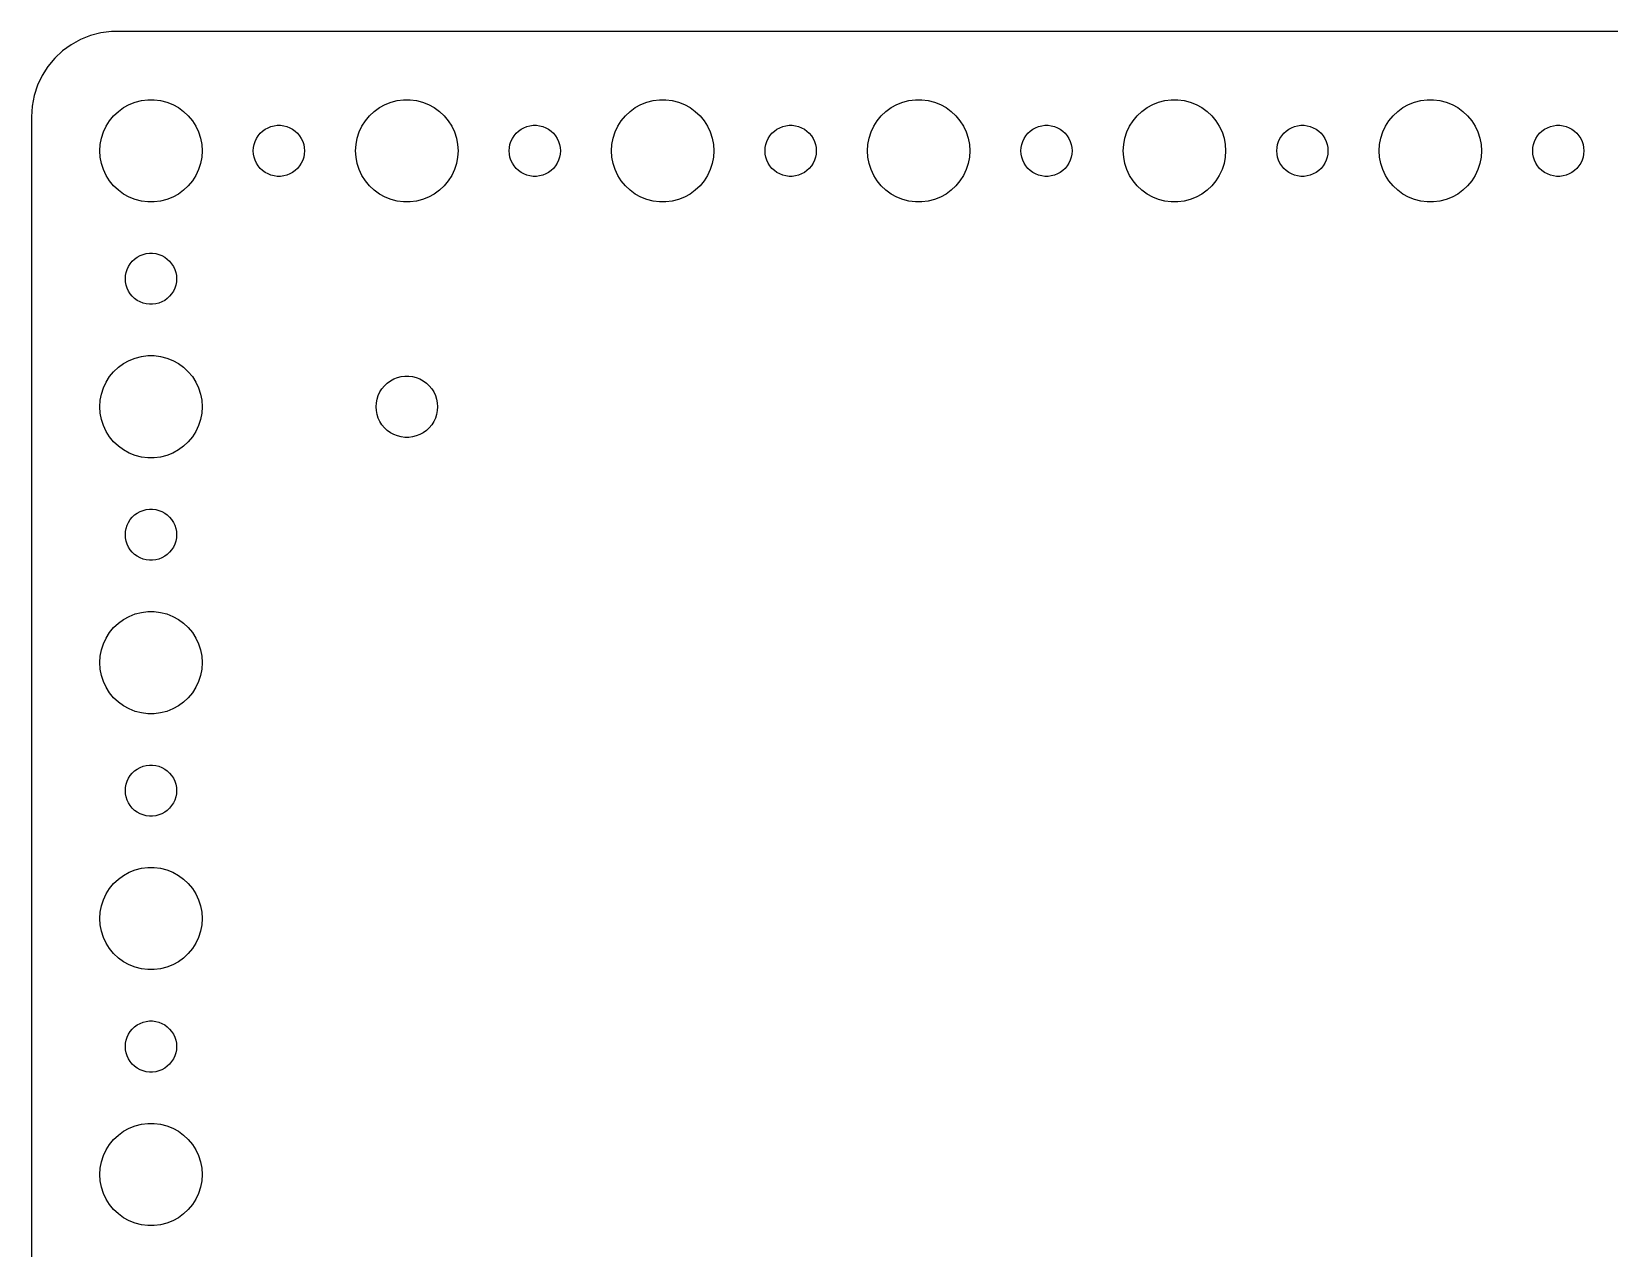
# Model space of a CAD drawing. Header units: metres. Extents: x -97 to 97, y -67 to 67.
# Drawn here: x -97 to -4.5, y -4.3 to 67 of the extents above; entities that cross this region are included whole.
import ezdxf

# ---------------------------------------------------------------- set-up
doc = ezdxf.new("R2010")
doc.units = ezdxf.units.M

msp = doc.modelspace()

# ---------------------------------------------------------------- linework, layer by layer
for p, q in [((-93.5451, 66.7553), (-94.1289, 66.5241)), ((-92.9369, 66.9114), (-93.5451, 66.7553)), ((-92.3139, 66.9901), (-92.9369, 66.9114)), ((92.3139, 66.9901), (-92.3139, 66.9901)), ((-95.1871, 65.8526), (-95.6448, 65.4227)), ((-94.6791, 66.2216), (-95.1871, 65.8526)), ((-94.1289, 66.5241), (-94.6791, 66.2216)), ((-96.0451, 64.9389), (-96.3815, 64.4088)), ((-95.6448, 65.4227), (-96.0451, 64.9389)), ((-96.6489, 63.8406), (-96.8429, 63.2434)), ((-96.3815, 64.4088), (-96.6489, 63.8406)), ((-96.8429, 63.2434), (-96.9606, 62.6267)), ((-90.927, 62.8532), (-90.5621, 62.9469)), ((-90.5621, 62.9469), (-90.1884, 62.9941)), ((-90.1884, 62.9941), (-89.8116, 62.9941)), ((-89.8116, 62.9941), (-89.4379, 62.9469)), ((-89.4379, 62.9469), (-89.073, 62.8532)), ((-75.927, 62.8532), (-75.5621, 62.9469)), ((-75.5621, 62.9469), (-75.1884, 62.9941)), ((-75.1884, 62.9941), (-74.8116, 62.9941)), ((-74.8116, 62.9941), (-74.4379, 62.9469)), ((-74.4379, 62.9469), (-74.073, 62.8532)), ((-60.927, 62.8532), (-60.5621, 62.9469)), ((-60.5621, 62.9469), (-60.1884, 62.9941)), ((-60.1884, 62.9941), (-59.8116, 62.9941)), ((-59.8116, 62.9941), (-59.4379, 62.9469)), ((-59.4379, 62.9469), (-59.0729, 62.8532)), ((-45.927, 62.8532), (-45.5621, 62.9469)), ((-45.5621, 62.9469), (-45.1884, 62.9941)), ((-45.1884, 62.9941), (-44.8116, 62.9941)), ((-44.8116, 62.9941), (-44.4379, 62.9469)), ((-44.4379, 62.9469), (-44.0729, 62.8532)), ((-30.927, 62.8532), (-30.5621, 62.9469)), ((-30.5621, 62.9469), (-30.1884, 62.9941)), ((-30.1884, 62.9941), (-29.8116, 62.9941)), ((-29.8116, 62.9941), (-29.4379, 62.9469)), ((-29.4379, 62.9469), (-29.0729, 62.8532)), ((-15.927, 62.8532), (-15.5621, 62.9469)), ((-15.5621, 62.9469), (-15.1884, 62.9941)), ((-15.1884, 62.9941), (-14.8116, 62.9941)), ((-14.8116, 62.9941), (-14.4379, 62.9469)), ((-14.4379, 62.9469), (-14.0729, 62.8532)), ((-96.9606, 62.6267), (-97, 62)), ((-97, 62), (-97, -62)), ((-92.427, 61.7634), (-92.1869, 62.0536)), ((-92.1869, 62.0536), (-91.9123, 62.3115)), ((-91.9123, 62.3115), (-91.6075, 62.533)), ((-91.6075, 62.533), (-91.2773, 62.7145)), ((-91.2773, 62.7145), (-90.927, 62.8532)), ((-89.073, 62.8532), (-88.7227, 62.7145)), ((-88.7227, 62.7145), (-88.3925, 62.533)), ((-88.3925, 62.533), (-88.0877, 62.3115)), ((-88.0877, 62.3115), (-87.8131, 62.0536)), ((-87.8131, 62.0536), (-87.573, 61.7634)), ((-77.427, 61.7634), (-77.1869, 62.0536)), ((-77.1869, 62.0536), (-76.9123, 62.3115)), ((-76.9123, 62.3115), (-76.6075, 62.533)), ((-76.6075, 62.533), (-76.2773, 62.7145)), ((-76.2773, 62.7145), (-75.927, 62.8532)), ((-74.073, 62.8532), (-73.7227, 62.7145)), ((-73.7227, 62.7145), (-73.3925, 62.533)), ((-73.3925, 62.533), (-73.0877, 62.3115)), ((-73.0877, 62.3115), (-72.8131, 62.0536)), ((-72.8131, 62.0536), (-72.573, 61.7634)), ((-62.427, 61.7634), (-62.1869, 62.0536)), ((-62.1869, 62.0536), (-61.9123, 62.3115)), ((-61.9123, 62.3115), (-61.6075, 62.533)), ((-61.6075, 62.533), (-61.2773, 62.7145)), ((-61.2773, 62.7145), (-60.927, 62.8532)), ((-59.0729, 62.8532), (-58.7227, 62.7145)), ((-58.7227, 62.7145), (-58.3925, 62.533)), ((-58.3925, 62.533), (-58.0877, 62.3115)), ((-58.0877, 62.3115), (-57.8131, 62.0536)), ((-57.8131, 62.0536), (-57.5729, 61.7634)), ((-47.427, 61.7634), (-47.1869, 62.0536)), ((-47.1869, 62.0536), (-46.9123, 62.3115)), ((-46.9123, 62.3115), (-46.6075, 62.533)), ((-46.6075, 62.533), (-46.2773, 62.7145)), ((-46.2773, 62.7145), (-45.927, 62.8532)), ((-44.0729, 62.8532), (-43.7227, 62.7145)), ((-43.7227, 62.7145), (-43.3925, 62.533)), ((-43.3925, 62.533), (-43.0877, 62.3115)), ((-43.0877, 62.3115), (-42.8131, 62.0536)), ((-42.8131, 62.0536), (-42.5729, 61.7634)), ((-32.427, 61.7634), (-32.1869, 62.0536)), ((-32.1869, 62.0536), (-31.9123, 62.3115)), ((-31.9123, 62.3115), (-31.6075, 62.533)), ((-31.6075, 62.533), (-31.2773, 62.7145)), ((-31.2773, 62.7145), (-30.927, 62.8532)), ((-29.0729, 62.8532), (-28.7227, 62.7145)), ((-28.7227, 62.7145), (-28.3925, 62.533)), ((-28.3925, 62.533), (-28.0877, 62.3115)), ((-28.0877, 62.3115), (-27.8131, 62.0536)), ((-27.8131, 62.0536), (-27.5729, 61.7634)), ((-17.427, 61.7634), (-17.1869, 62.0536)), ((-17.1869, 62.0536), (-16.9123, 62.3115)), ((-16.9123, 62.3115), (-16.6075, 62.533)), ((-16.6075, 62.533), (-16.2773, 62.7145)), ((-16.2773, 62.7145), (-15.927, 62.8532)), ((-14.0729, 62.8532), (-13.7227, 62.7145)), ((-13.7227, 62.7145), (-13.3925, 62.533)), ((-13.3925, 62.533), (-13.0877, 62.3115)), ((-13.0877, 62.3115), (-12.8131, 62.0536)), ((-12.8131, 62.0536), (-12.5729, 61.7634)), ((-92.9057, 60.7461), (-92.7893, 61.1044)), ((-92.7893, 61.1044), (-92.6289, 61.4453)), ((-92.6289, 61.4453), (-92.427, 61.7634)), ((-87.573, 61.7634), (-87.3711, 61.4453)), ((-87.3711, 61.4453), (-87.2107, 61.1044)), ((-87.2107, 61.1044), (-87.0943, 60.7461)), ((-83.5934, 61.0268), (-83.4561, 61.1558)), ((-83.4561, 61.1558), (-83.3037, 61.2665)), ((-83.3037, 61.2665), (-83.1387, 61.3572)), ((-83.1387, 61.3572), (-82.9635, 61.4266)), ((-82.9635, 61.4266), (-82.7811, 61.4734)), ((-82.7811, 61.4734), (-82.5942, 61.497)), ((-82.5942, 61.497), (-82.4058, 61.497)), ((-82.4058, 61.497), (-82.2189, 61.4734)), ((-82.2189, 61.4734), (-82.0365, 61.4266)), ((-82.0365, 61.4266), (-81.8613, 61.3572)), ((-81.8613, 61.3572), (-81.6963, 61.2665)), ((-81.6963, 61.2665), (-81.5439, 61.1558)), ((-81.5439, 61.1558), (-81.4065, 61.0268)), ((-77.9057, 60.7461), (-77.7893, 61.1044)), ((-77.7893, 61.1044), (-77.6289, 61.4453)), ((-77.6289, 61.4453), (-77.427, 61.7634)), ((-72.573, 61.7634), (-72.3711, 61.4453)), ((-72.3711, 61.4453), (-72.2107, 61.1044)), ((-72.2107, 61.1044), (-72.0943, 60.7461)), ((-68.5934, 61.0268), (-68.4561, 61.1558)), ((-68.4561, 61.1558), (-68.3037, 61.2665)), ((-68.3037, 61.2665), (-68.1387, 61.3572)), ((-68.1387, 61.3572), (-67.9635, 61.4266)), ((-67.9635, 61.4266), (-67.7811, 61.4734)), ((-67.7811, 61.4734), (-67.5942, 61.497)), ((-67.5942, 61.497), (-67.4058, 61.497)), ((-67.4058, 61.497), (-67.2189, 61.4734)), ((-67.2189, 61.4734), (-67.0365, 61.4266)), ((-67.0365, 61.4266), (-66.8613, 61.3572)), ((-66.8613, 61.3572), (-66.6963, 61.2665)), ((-66.6963, 61.2665), (-66.5439, 61.1558)), ((-66.5439, 61.1558), (-66.4065, 61.0268)), ((-62.9057, 60.7461), (-62.7893, 61.1044)), ((-62.7893, 61.1044), (-62.6289, 61.4453)), ((-62.6289, 61.4453), (-62.427, 61.7634)), ((-57.5729, 61.7634), (-57.3711, 61.4453)), ((-57.3711, 61.4453), (-57.2107, 61.1044)), ((-57.2107, 61.1044), (-57.0942, 60.7461)), ((-53.5934, 61.0268), (-53.4561, 61.1558)), ((-53.4561, 61.1558), (-53.3037, 61.2665)), ((-53.3037, 61.2665), (-53.1387, 61.3572)), ((-53.1387, 61.3572), (-52.9635, 61.4266)), ((-52.9635, 61.4266), (-52.7811, 61.4734)), ((-52.7811, 61.4734), (-52.5942, 61.497)), ((-52.5942, 61.497), (-52.4058, 61.497)), ((-52.4058, 61.497), (-52.2189, 61.4734)), ((-52.2189, 61.4734), (-52.0365, 61.4266)), ((-52.0365, 61.4266), (-51.8613, 61.3572)), ((-51.8613, 61.3572), (-51.6963, 61.2665)), ((-51.6963, 61.2665), (-51.5439, 61.1558)), ((-51.5439, 61.1558), (-51.4065, 61.0268)), ((-47.9057, 60.7461), (-47.7893, 61.1044)), ((-47.7893, 61.1044), (-47.6289, 61.4453)), ((-47.6289, 61.4453), (-47.427, 61.7634)), ((-42.5729, 61.7634), (-42.3711, 61.4453)), ((-42.3711, 61.4453), (-42.2107, 61.1044)), ((-42.2107, 61.1044), (-42.0942, 60.7461)), ((-38.5934, 61.0268), (-38.4561, 61.1558)), ((-38.4561, 61.1558), (-38.3037, 61.2665)), ((-38.3037, 61.2665), (-38.1387, 61.3572)), ((-38.1387, 61.3572), (-37.9635, 61.4266)), ((-37.9635, 61.4266), (-37.7811, 61.4734)), ((-37.7811, 61.4734), (-37.5942, 61.497)), ((-37.5942, 61.497), (-37.4058, 61.497)), ((-37.4058, 61.497), (-37.2189, 61.4734)), ((-37.2189, 61.4734), (-37.0365, 61.4266)), ((-37.0365, 61.4266), (-36.8613, 61.3572)), ((-36.8613, 61.3572), (-36.6963, 61.2665)), ((-36.6963, 61.2665), (-36.5439, 61.1558)), ((-36.5439, 61.1558), (-36.4065, 61.0268)), ((-32.9057, 60.7461), (-32.7893, 61.1044)), ((-32.7893, 61.1044), (-32.6289, 61.4453)), ((-32.6289, 61.4453), (-32.427, 61.7634)), ((-27.5729, 61.7634), (-27.3711, 61.4453)), ((-27.3711, 61.4453), (-27.2107, 61.1044)), ((-27.2107, 61.1044), (-27.0942, 60.7461)), ((-23.5934, 61.0268), (-23.4561, 61.1558)), ((-23.4561, 61.1558), (-23.3037, 61.2665)), ((-23.3037, 61.2665), (-23.1387, 61.3572)), ((-23.1387, 61.3572), (-22.9635, 61.4266)), ((-22.9635, 61.4266), (-22.7811, 61.4734)), ((-22.7811, 61.4734), (-22.5942, 61.497)), ((-22.5942, 61.497), (-22.4058, 61.497)), ((-22.4058, 61.497), (-22.2189, 61.4734)), ((-22.2189, 61.4734), (-22.0365, 61.4266)), ((-22.0365, 61.4266), (-21.8613, 61.3572)), ((-21.8613, 61.3572), (-21.6963, 61.2665)), ((-21.6963, 61.2665), (-21.5439, 61.1558)), ((-21.5439, 61.1558), (-21.4065, 61.0268)), ((-17.9057, 60.7461), (-17.7893, 61.1044)), ((-17.7893, 61.1044), (-17.6289, 61.4453)), ((-17.6289, 61.4453), (-17.427, 61.7634)), ((-12.5729, 61.7634), (-12.3711, 61.4453)), ((-12.3711, 61.4453), (-12.2107, 61.1044)), ((-12.2107, 61.1044), (-12.0942, 60.7461)), ((-8.59344, 61.0268), (-8.45613, 61.1558)), ((-8.45613, 61.1558), (-8.30373, 61.2665)), ((-8.30373, 61.2665), (-8.13866, 61.3572)), ((-8.13866, 61.3572), (-7.96352, 61.4266)), ((-7.96352, 61.4266), (-7.78107, 61.4734)), ((-7.78107, 61.4734), (-7.59418, 61.497)), ((-7.59418, 61.497), (-7.40581, 61.497)), ((-7.40581, 61.497), (-7.21892, 61.4734)), ((-7.21892, 61.4734), (-7.03647, 61.4266)), ((-7.03647, 61.4266), (-6.86133, 61.3572)), ((-6.86133, 61.3572), (-6.69626, 61.2665)), ((-6.69626, 61.2665), (-6.54385, 61.1558)), ((-6.54385, 61.1558), (-6.40654, 61.0268)), ((-93, 60), (-92.9763, 60.376)), ((-92.9763, 60.376), (-92.9057, 60.7461)), ((-87.0943, 60.7461), (-87.0237, 60.376)), ((-87.0237, 60.376), (-87, 60)), ((-84, 60), (-83.9882, 60.188)), ((-83.9882, 60.188), (-83.9529, 60.373)), ((-83.9529, 60.373), (-83.8947, 60.5522)), ((-83.8947, 60.5522), (-83.8145, 60.7226)), ((-83.8145, 60.7226), (-83.7135, 60.8817)), ((-83.7135, 60.8817), (-83.5934, 61.0268)), ((-81.4065, 61.0268), (-81.2865, 60.8817)), ((-81.2865, 60.8817), (-81.1855, 60.7226)), ((-81.1855, 60.7226), (-81.1053, 60.5522)), ((-81.1053, 60.5522), (-81.0471, 60.373)), ((-81.0471, 60.373), (-81.0118, 60.188)), ((-81.0118, 60.188), (-81, 60)), ((-78, 60), (-77.9763, 60.376)), ((-77.9763, 60.376), (-77.9057, 60.7461)), ((-72.0943, 60.7461), (-72.0237, 60.376)), ((-72.0237, 60.376), (-72, 60)), ((-69, 60), (-68.9882, 60.188)), ((-68.9882, 60.188), (-68.9529, 60.373)), ((-68.9529, 60.373), (-68.8947, 60.5522)), ((-68.8947, 60.5522), (-68.8145, 60.7226)), ((-68.8145, 60.7226), (-68.7135, 60.8817)), ((-68.7135, 60.8817), (-68.5934, 61.0268)), ((-66.4065, 61.0268), (-66.2865, 60.8817)), ((-66.2865, 60.8817), (-66.1855, 60.7226)), ((-66.1855, 60.7226), (-66.1053, 60.5522)), ((-66.1053, 60.5522), (-66.0471, 60.373)), ((-66.0471, 60.373), (-66.0118, 60.188)), ((-66.0118, 60.188), (-66, 60)), ((-63, 60), (-62.9763, 60.376)), ((-62.9763, 60.376), (-62.9057, 60.7461)), ((-57.0942, 60.7461), (-57.0237, 60.376)), ((-57.0237, 60.376), (-57, 60)), ((-54, 60), (-53.9882, 60.188)), ((-53.9882, 60.188), (-53.9529, 60.373)), ((-53.9529, 60.373), (-53.8947, 60.5522)), ((-53.8947, 60.5522), (-53.8145, 60.7226)), ((-53.8145, 60.7226), (-53.7135, 60.8817)), ((-53.7135, 60.8817), (-53.5934, 61.0268)), ((-51.4065, 61.0268), (-51.2865, 60.8817)), ((-51.2865, 60.8817), (-51.1855, 60.7226)), ((-51.1855, 60.7226), (-51.1053, 60.5522)), ((-51.1053, 60.5522), (-51.0471, 60.373)), ((-51.0471, 60.373), (-51.0118, 60.188)), ((-51.0118, 60.188), (-51, 60)), ((-48, 60), (-47.9763, 60.376)), ((-47.9763, 60.376), (-47.9057, 60.7461)), ((-42.0942, 60.7461), (-42.0237, 60.376)), ((-42.0237, 60.376), (-42, 60)), ((-39, 60), (-38.9882, 60.188)), ((-38.9882, 60.188), (-38.9529, 60.373)), ((-38.9529, 60.373), (-38.8947, 60.5522)), ((-38.8947, 60.5522), (-38.8145, 60.7226)), ((-38.8145, 60.7226), (-38.7135, 60.8817)), ((-38.7135, 60.8817), (-38.5934, 61.0268)), ((-36.4065, 61.0268), (-36.2865, 60.8817)), ((-36.2865, 60.8817), (-36.1855, 60.7226)), ((-36.1855, 60.7226), (-36.1053, 60.5522)), ((-36.1053, 60.5522), (-36.0471, 60.373)), ((-36.0471, 60.373), (-36.0118, 60.188)), ((-36.0118, 60.188), (-36, 60)), ((-33, 60), (-32.9763, 60.376)), ((-32.9763, 60.376), (-32.9057, 60.7461)), ((-27.0942, 60.7461), (-27.0237, 60.376)), ((-27.0237, 60.376), (-27, 60)), ((-24, 60), (-23.9882, 60.188)), ((-23.9882, 60.188), (-23.9529, 60.373)), ((-23.9529, 60.373), (-23.8947, 60.5522)), ((-23.8947, 60.5522), (-23.8145, 60.7226)), ((-23.8145, 60.7226), (-23.7135, 60.8817)), ((-23.7135, 60.8817), (-23.5934, 61.0268)), ((-21.4065, 61.0268), (-21.2865, 60.8817)), ((-21.2865, 60.8817), (-21.1855, 60.7226)), ((-21.1855, 60.7226), (-21.1053, 60.5522)), ((-21.1053, 60.5522), (-21.0471, 60.373)), ((-21.0471, 60.373), (-21.0118, 60.188)), ((-21.0118, 60.188), (-21, 60)), ((-18, 60), (-17.9763, 60.376)), ((-17.9763, 60.376), (-17.9057, 60.7461)), ((-12.0942, 60.7461), (-12.0237, 60.376)), ((-12.0237, 60.376), (-12, 60)), ((-9, 60), (-8.98816, 60.188)), ((-8.98816, 60.188), (-8.95287, 60.373)), ((-8.95287, 60.373), (-8.89465, 60.5522)), ((-8.89465, 60.5522), (-8.81445, 60.7226)), ((-8.81445, 60.7226), (-8.71352, 60.8817)), ((-8.71352, 60.8817), (-8.59344, 61.0268)), ((-6.40654, 61.0268), (-6.28647, 60.8817)), ((-6.28647, 60.8817), (-6.18553, 60.7226)), ((-6.18553, 60.7226), (-6.10533, 60.5522)), ((-6.10533, 60.5522), (-6.04712, 60.373)), ((-6.04712, 60.373), (-6.01183, 60.188)), ((-6.01183, 60.188), (-6, 60)), ((-92.9763, 59.624), (-93, 60)), ((-92.9057, 59.2539), (-92.9763, 59.624)), ((-92.7893, 58.8956), (-92.9057, 59.2539)), ((-87.0943, 59.2539), (-87.2107, 58.8956)), ((-87.0237, 59.624), (-87.0943, 59.2539)), ((-87, 60), (-87.0237, 59.624)), ((-83.9882, 59.812), (-84, 60)), ((-83.9529, 59.627), (-83.9882, 59.812)), ((-83.8947, 59.4478), (-83.9529, 59.627)), ((-83.8145, 59.2774), (-83.8947, 59.4478)), ((-83.7135, 59.1183), (-83.8145, 59.2774)), ((-81.1855, 59.2774), (-81.2865, 59.1183)), ((-81.1053, 59.4478), (-81.1855, 59.2774)), ((-81.0471, 59.627), (-81.1053, 59.4478)), ((-81.0118, 59.812), (-81.0471, 59.627)), ((-81, 60), (-81.0118, 59.812)), ((-77.9763, 59.624), (-78, 60)), ((-77.9057, 59.2539), (-77.9763, 59.624)), ((-77.7893, 58.8956), (-77.9057, 59.2539)), ((-72.0943, 59.2539), (-72.2107, 58.8956)), ((-72.0237, 59.624), (-72.0943, 59.2539)), ((-72, 60), (-72.0237, 59.624)), ((-68.9882, 59.812), (-69, 60)), ((-68.9529, 59.627), (-68.9882, 59.812)), ((-68.8947, 59.4478), (-68.9529, 59.627)), ((-68.8145, 59.2774), (-68.8947, 59.4478)), ((-68.7135, 59.1183), (-68.8145, 59.2774)), ((-66.1855, 59.2774), (-66.2865, 59.1183)), ((-66.1053, 59.4478), (-66.1855, 59.2774)), ((-66.0471, 59.627), (-66.1053, 59.4478)), ((-66.0118, 59.812), (-66.0471, 59.627)), ((-66, 60), (-66.0118, 59.812)), ((-62.9763, 59.624), (-63, 60)), ((-62.9057, 59.2539), (-62.9763, 59.624)), ((-62.7893, 58.8956), (-62.9057, 59.2539)), ((-57.0942, 59.2539), (-57.2107, 58.8956)), ((-57.0237, 59.624), (-57.0942, 59.2539)), ((-57, 60), (-57.0237, 59.624)), ((-53.9882, 59.812), (-54, 60)), ((-53.9529, 59.627), (-53.9882, 59.812)), ((-53.8947, 59.4478), (-53.9529, 59.627)), ((-53.8145, 59.2774), (-53.8947, 59.4478)), ((-53.7135, 59.1183), (-53.8145, 59.2774)), ((-51.1855, 59.2774), (-51.2865, 59.1183)), ((-51.1053, 59.4478), (-51.1855, 59.2774)), ((-51.0471, 59.627), (-51.1053, 59.4478)), ((-51.0118, 59.812), (-51.0471, 59.627)), ((-51, 60), (-51.0118, 59.812)), ((-47.9763, 59.624), (-48, 60)), ((-47.9057, 59.2539), (-47.9763, 59.624)), ((-47.7893, 58.8956), (-47.9057, 59.2539)), ((-42.0942, 59.2539), (-42.2107, 58.8956)), ((-42.0237, 59.624), (-42.0942, 59.2539)), ((-42, 60), (-42.0237, 59.624)), ((-38.9882, 59.812), (-39, 60)), ((-38.9529, 59.627), (-38.9882, 59.812)), ((-38.8947, 59.4478), (-38.9529, 59.627)), ((-38.8145, 59.2774), (-38.8947, 59.4478)), ((-38.7135, 59.1183), (-38.8145, 59.2774)), ((-36.1855, 59.2774), (-36.2865, 59.1183)), ((-36.1053, 59.4478), (-36.1855, 59.2774)), ((-36.0471, 59.627), (-36.1053, 59.4478)), ((-36.0118, 59.812), (-36.0471, 59.627)), ((-36, 60), (-36.0118, 59.812)), ((-32.9763, 59.624), (-33, 60)), ((-32.9057, 59.2539), (-32.9763, 59.624)), ((-32.7893, 58.8956), (-32.9057, 59.2539)), ((-27.0942, 59.2539), (-27.2107, 58.8956)), ((-27.0237, 59.624), (-27.0942, 59.2539)), ((-27, 60), (-27.0237, 59.624)), ((-23.9882, 59.812), (-24, 60)), ((-23.9529, 59.627), (-23.9882, 59.812)), ((-23.8947, 59.4478), (-23.9529, 59.627)), ((-23.8145, 59.2774), (-23.8947, 59.4478)), ((-23.7135, 59.1183), (-23.8145, 59.2774)), ((-21.1855, 59.2774), (-21.2865, 59.1183)), ((-21.1053, 59.4478), (-21.1855, 59.2774)), ((-21.0471, 59.627), (-21.1053, 59.4478)), ((-21.0118, 59.812), (-21.0471, 59.627)), ((-21, 60), (-21.0118, 59.812)), ((-17.9763, 59.624), (-18, 60)), ((-17.9057, 59.2539), (-17.9763, 59.624)), ((-17.7893, 58.8956), (-17.9057, 59.2539)), ((-12.0942, 59.2539), (-12.2107, 58.8956)), ((-12.0237, 59.624), (-12.0942, 59.2539)), ((-12, 60), (-12.0237, 59.624)), ((-8.98816, 59.812), (-9, 60)), ((-8.95287, 59.627), (-8.98816, 59.812)), ((-8.89465, 59.4478), (-8.95287, 59.627)), ((-8.81445, 59.2774), (-8.89465, 59.4478)), ((-8.71352, 59.1183), (-8.81445, 59.2774)), ((-6.18553, 59.2774), (-6.28647, 59.1183)), ((-6.10533, 59.4478), (-6.18553, 59.2774)), ((-6.04712, 59.627), (-6.10533, 59.4478)), ((-6.01183, 59.812), (-6.04712, 59.627)), ((-6, 60), (-6.01183, 59.812)), ((-92.6289, 58.5547), (-92.7893, 58.8956)), ((-92.427, 58.2366), (-92.6289, 58.5547)), ((-87.3711, 58.5547), (-87.573, 58.2366)), ((-87.2107, 58.8956), (-87.3711, 58.5547)), ((-83.5934, 58.9732), (-83.7135, 59.1183)), ((-83.4561, 58.8442), (-83.5934, 58.9732)), ((-83.3037, 58.7335), (-83.4561, 58.8442)), ((-83.1387, 58.6428), (-83.3037, 58.7335)), ((-82.9635, 58.5734), (-83.1387, 58.6428)), ((-82.7811, 58.5266), (-82.9635, 58.5734)), ((-82.5942, 58.503), (-82.7811, 58.5266)), ((-82.4058, 58.503), (-82.5942, 58.503)), ((-82.2189, 58.5266), (-82.4058, 58.503)), ((-82.0365, 58.5734), (-82.2189, 58.5266)), ((-81.8613, 58.6428), (-82.0365, 58.5734)), ((-81.6963, 58.7335), (-81.8613, 58.6428)), ((-81.5439, 58.8442), (-81.6963, 58.7335)), ((-81.4065, 58.9732), (-81.5439, 58.8442)), ((-81.2865, 59.1183), (-81.4065, 58.9732)), ((-77.6289, 58.5547), (-77.7893, 58.8956)), ((-77.427, 58.2366), (-77.6289, 58.5547)), ((-72.3711, 58.5547), (-72.573, 58.2366)), ((-72.2107, 58.8956), (-72.3711, 58.5547)), ((-68.5934, 58.9732), (-68.7135, 59.1183)), ((-68.4561, 58.8442), (-68.5934, 58.9732)), ((-68.3037, 58.7335), (-68.4561, 58.8442)), ((-68.1387, 58.6428), (-68.3037, 58.7335)), ((-67.9635, 58.5734), (-68.1387, 58.6428)), ((-67.7811, 58.5266), (-67.9635, 58.5734)), ((-67.5942, 58.503), (-67.7811, 58.5266)), ((-67.4058, 58.503), (-67.5942, 58.503)), ((-67.2189, 58.5266), (-67.4058, 58.503)), ((-67.0365, 58.5734), (-67.2189, 58.5266)), ((-66.8613, 58.6428), (-67.0365, 58.5734)), ((-66.6963, 58.7335), (-66.8613, 58.6428)), ((-66.5439, 58.8442), (-66.6963, 58.7335)), ((-66.4065, 58.9732), (-66.5439, 58.8442)), ((-66.2865, 59.1183), (-66.4065, 58.9732)), ((-62.6289, 58.5547), (-62.7893, 58.8956)), ((-62.427, 58.2366), (-62.6289, 58.5547)), ((-57.3711, 58.5547), (-57.5729, 58.2366)), ((-57.2107, 58.8956), (-57.3711, 58.5547)), ((-53.5934, 58.9732), (-53.7135, 59.1183)), ((-53.4561, 58.8442), (-53.5934, 58.9732)), ((-53.3037, 58.7335), (-53.4561, 58.8442)), ((-53.1387, 58.6428), (-53.3037, 58.7335)), ((-52.9635, 58.5734), (-53.1387, 58.6428)), ((-52.7811, 58.5266), (-52.9635, 58.5734)), ((-52.5942, 58.503), (-52.7811, 58.5266)), ((-52.4058, 58.503), (-52.5942, 58.503)), ((-52.2189, 58.5266), (-52.4058, 58.503)), ((-52.0365, 58.5734), (-52.2189, 58.5266)), ((-51.8613, 58.6428), (-52.0365, 58.5734)), ((-51.6963, 58.7335), (-51.8613, 58.6428)), ((-51.5439, 58.8442), (-51.6963, 58.7335)), ((-51.4065, 58.9732), (-51.5439, 58.8442)), ((-51.2865, 59.1183), (-51.4065, 58.9732)), ((-47.6289, 58.5547), (-47.7893, 58.8956)), ((-47.427, 58.2366), (-47.6289, 58.5547)), ((-42.3711, 58.5547), (-42.5729, 58.2366)), ((-42.2107, 58.8956), (-42.3711, 58.5547)), ((-38.5934, 58.9732), (-38.7135, 59.1183)), ((-38.4561, 58.8442), (-38.5934, 58.9732)), ((-38.3037, 58.7335), (-38.4561, 58.8442)), ((-38.1387, 58.6428), (-38.3037, 58.7335)), ((-37.9635, 58.5734), (-38.1387, 58.6428)), ((-37.7811, 58.5266), (-37.9635, 58.5734)), ((-37.5942, 58.503), (-37.7811, 58.5266)), ((-37.4058, 58.503), (-37.5942, 58.503)), ((-37.2189, 58.5266), (-37.4058, 58.503)), ((-37.0365, 58.5734), (-37.2189, 58.5266)), ((-36.8613, 58.6428), (-37.0365, 58.5734)), ((-36.6963, 58.7335), (-36.8613, 58.6428)), ((-36.5439, 58.8442), (-36.6963, 58.7335)), ((-36.4065, 58.9732), (-36.5439, 58.8442)), ((-36.2865, 59.1183), (-36.4065, 58.9732)), ((-32.6289, 58.5547), (-32.7893, 58.8956)), ((-32.427, 58.2366), (-32.6289, 58.5547)), ((-27.3711, 58.5547), (-27.5729, 58.2366)), ((-27.2107, 58.8956), (-27.3711, 58.5547)), ((-23.5934, 58.9732), (-23.7135, 59.1183)), ((-23.4561, 58.8442), (-23.5934, 58.9732)), ((-23.3037, 58.7335), (-23.4561, 58.8442)), ((-23.1387, 58.6428), (-23.3037, 58.7335)), ((-22.9635, 58.5734), (-23.1387, 58.6428)), ((-22.7811, 58.5266), (-22.9635, 58.5734)), ((-22.5942, 58.503), (-22.7811, 58.5266)), ((-22.4058, 58.503), (-22.5942, 58.503)), ((-22.2189, 58.5266), (-22.4058, 58.503)), ((-22.0365, 58.5734), (-22.2189, 58.5266)), ((-21.8613, 58.6428), (-22.0365, 58.5734)), ((-21.6963, 58.7335), (-21.8613, 58.6428)), ((-21.5439, 58.8442), (-21.6963, 58.7335)), ((-21.4065, 58.9732), (-21.5439, 58.8442)), ((-21.2865, 59.1183), (-21.4065, 58.9732)), ((-17.6289, 58.5547), (-17.7893, 58.8956)), ((-17.427, 58.2366), (-17.6289, 58.5547)), ((-12.3711, 58.5547), (-12.5729, 58.2366)), ((-12.2107, 58.8956), (-12.3711, 58.5547)), ((-8.59344, 58.9732), (-8.71352, 59.1183)), ((-8.45613, 58.8442), (-8.59344, 58.9732)), ((-8.30373, 58.7335), (-8.45613, 58.8442)), ((-8.13866, 58.6428), (-8.30373, 58.7335)), ((-7.96352, 58.5734), (-8.13866, 58.6428)), ((-7.78107, 58.5266), (-7.96352, 58.5734)), ((-7.59418, 58.503), (-7.78107, 58.5266)), ((-7.40581, 58.503), (-7.59418, 58.503)), ((-7.21892, 58.5266), (-7.40581, 58.503)), ((-7.03647, 58.5734), (-7.21892, 58.5266)), ((-6.86133, 58.6428), (-7.03647, 58.5734)), ((-6.69626, 58.7335), (-6.86133, 58.6428)), ((-6.54385, 58.8442), (-6.69626, 58.7335)), ((-6.40654, 58.9732), (-6.54385, 58.8442)), ((-6.28647, 59.1183), (-6.40654, 58.9732)), ((-92.1869, 57.9464), (-92.427, 58.2366)), ((-91.9123, 57.6885), (-92.1869, 57.9464)), ((-91.6075, 57.467), (-91.9123, 57.6885)), ((-91.2773, 57.2855), (-91.6075, 57.467)), ((-88.3925, 57.467), (-88.7227, 57.2855)), ((-88.0877, 57.6885), (-88.3925, 57.467)), ((-87.8131, 57.9464), (-88.0877, 57.6885)), ((-87.573, 58.2366), (-87.8131, 57.9464)), ((-77.1869, 57.9464), (-77.427, 58.2366)), ((-76.9123, 57.6885), (-77.1869, 57.9464)), ((-76.6075, 57.467), (-76.9123, 57.6885)), ((-76.2773, 57.2855), (-76.6075, 57.467)), ((-73.3925, 57.467), (-73.7227, 57.2855)), ((-73.0877, 57.6885), (-73.3925, 57.467)), ((-72.8131, 57.9464), (-73.0877, 57.6885)), ((-72.573, 58.2366), (-72.8131, 57.9464)), ((-62.1869, 57.9464), (-62.427, 58.2366)), ((-61.9123, 57.6885), (-62.1869, 57.9464)), ((-61.6075, 57.467), (-61.9123, 57.6885)), ((-61.2773, 57.2855), (-61.6075, 57.467)), ((-58.3925, 57.467), (-58.7227, 57.2855)), ((-58.0877, 57.6885), (-58.3925, 57.467)), ((-57.8131, 57.9464), (-58.0877, 57.6885)), ((-57.5729, 58.2366), (-57.8131, 57.9464)), ((-47.1869, 57.9464), (-47.427, 58.2366)), ((-46.9123, 57.6885), (-47.1869, 57.9464)), ((-46.6075, 57.467), (-46.9123, 57.6885)), ((-46.2773, 57.2855), (-46.6075, 57.467)), ((-43.3925, 57.467), (-43.7227, 57.2855)), ((-43.0877, 57.6885), (-43.3925, 57.467)), ((-42.8131, 57.9464), (-43.0877, 57.6885)), ((-42.5729, 58.2366), (-42.8131, 57.9464)), ((-32.1869, 57.9464), (-32.427, 58.2366)), ((-31.9123, 57.6885), (-32.1869, 57.9464)), ((-31.6075, 57.467), (-31.9123, 57.6885)), ((-31.2773, 57.2855), (-31.6075, 57.467)), ((-28.3925, 57.467), (-28.7227, 57.2855)), ((-28.0877, 57.6885), (-28.3925, 57.467)), ((-27.8131, 57.9464), (-28.0877, 57.6885)), ((-27.5729, 58.2366), (-27.8131, 57.9464)), ((-17.1869, 57.9464), (-17.427, 58.2366)), ((-16.9123, 57.6885), (-17.1869, 57.9464)), ((-16.6075, 57.467), (-16.9123, 57.6885)), ((-16.2773, 57.2855), (-16.6075, 57.467)), ((-13.3925, 57.467), (-13.7227, 57.2855)), ((-13.0877, 57.6885), (-13.3925, 57.467)), ((-12.8131, 57.9464), (-13.0877, 57.6885)), ((-12.5729, 58.2366), (-12.8131, 57.9464)), ((-90.927, 57.1468), (-91.2773, 57.2855)), ((-90.5621, 57.0531), (-90.927, 57.1468)), ((-90.1884, 57.0059), (-90.5621, 57.0531)), ((-89.8116, 57.0059), (-90.1884, 57.0059)), ((-89.4379, 57.0531), (-89.8116, 57.0059)), ((-89.073, 57.1468), (-89.4379, 57.0531)), ((-88.7227, 57.2855), (-89.073, 57.1468)), ((-75.927, 57.1468), (-76.2773, 57.2855)), ((-75.5621, 57.0531), (-75.927, 57.1468)), ((-75.1884, 57.0059), (-75.5621, 57.0531)), ((-74.8116, 57.0059), (-75.1884, 57.0059)), ((-74.4379, 57.0531), (-74.8116, 57.0059)), ((-74.073, 57.1468), (-74.4379, 57.0531)), ((-73.7227, 57.2855), (-74.073, 57.1468)), ((-60.927, 57.1468), (-61.2773, 57.2855)), ((-60.5621, 57.0531), (-60.927, 57.1468)), ((-60.1884, 57.0059), (-60.5621, 57.0531)), ((-59.8116, 57.0059), (-60.1884, 57.0059)), ((-59.4379, 57.0531), (-59.8116, 57.0059)), ((-59.0729, 57.1468), (-59.4379, 57.0531)), ((-58.7227, 57.2855), (-59.0729, 57.1468)), ((-45.927, 57.1468), (-46.2773, 57.2855)), ((-45.5621, 57.0531), (-45.927, 57.1468)), ((-45.1884, 57.0059), (-45.5621, 57.0531)), ((-44.8116, 57.0059), (-45.1884, 57.0059)), ((-44.4379, 57.0531), (-44.8116, 57.0059)), ((-44.0729, 57.1468), (-44.4379, 57.0531)), ((-43.7227, 57.2855), (-44.0729, 57.1468)), ((-30.927, 57.1468), (-31.2773, 57.2855)), ((-30.5621, 57.0531), (-30.927, 57.1468)), ((-30.1884, 57.0059), (-30.5621, 57.0531)), ((-29.8116, 57.0059), (-30.1884, 57.0059)), ((-29.4379, 57.0531), (-29.8116, 57.0059)), ((-29.0729, 57.1468), (-29.4379, 57.0531)), ((-28.7227, 57.2855), (-29.0729, 57.1468)), ((-15.927, 57.1468), (-16.2773, 57.2855)), ((-15.5621, 57.0531), (-15.927, 57.1468)), ((-15.1884, 57.0059), (-15.5621, 57.0531)), ((-14.8116, 57.0059), (-15.1884, 57.0059)), ((-14.4379, 57.0531), (-14.8116, 57.0059)), ((-14.0729, 57.1468), (-14.4379, 57.0531)), ((-13.7227, 57.2855), (-14.0729, 57.1468)), ((-91.0934, 53.5268), (-90.9561, 53.6558)), ((-90.9561, 53.6558), (-90.8037, 53.7665)), ((-90.8037, 53.7665), (-90.6387, 53.8572)), ((-90.6387, 53.8572), (-90.4635, 53.9266)), ((-90.4635, 53.9266), (-90.2811, 53.9734)), ((-90.2811, 53.9734), (-90.0942, 53.997)), ((-90.0942, 53.997), (-89.9058, 53.997)), ((-89.9058, 53.997), (-89.7189, 53.9734)), ((-89.7189, 53.9734), (-89.5365, 53.9266)), ((-89.5365, 53.9266), (-89.3613, 53.8572)), ((-89.3613, 53.8572), (-89.1963, 53.7665)), ((-89.1963, 53.7665), (-89.0439, 53.6558)), ((-89.0439, 53.6558), (-88.9065, 53.5268)), ((-91.4882, 52.688), (-91.4529, 52.873)), ((-91.4529, 52.873), (-91.3947, 53.0522)), ((-91.3947, 53.0522), (-91.3145, 53.2226)), ((-91.3145, 53.2226), (-91.2135, 53.3817)), ((-91.2135, 53.3817), (-91.0934, 53.5268)), ((-88.9065, 53.5268), (-88.7865, 53.3817)), ((-88.7865, 53.3817), (-88.6855, 53.2226)), ((-88.6855, 53.2226), (-88.6053, 53.0522)), ((-88.6053, 53.0522), (-88.5471, 52.873)), ((-88.5471, 52.873), (-88.5118, 52.688)), ((-91.5, 52.5), (-91.4882, 52.688)), ((-91.4882, 52.312), (-91.5, 52.5)), ((-91.4529, 52.127), (-91.4882, 52.312)), ((-91.3947, 51.9478), (-91.4529, 52.127)), ((-91.3145, 51.7774), (-91.3947, 51.9478)), ((-88.6053, 51.9478), (-88.6855, 51.7774)), ((-88.5471, 52.127), (-88.6053, 51.9478)), ((-88.5118, 52.312), (-88.5471, 52.127)), ((-88.5118, 52.688), (-88.5, 52.5)), ((-88.5, 52.5), (-88.5118, 52.312)), ((-91.2135, 51.6183), (-91.3145, 51.7774)), ((-91.0934, 51.4732), (-91.2135, 51.6183)), ((-90.9561, 51.3442), (-91.0934, 51.4732)), ((-90.8037, 51.2335), (-90.9561, 51.3442)), ((-90.6387, 51.1428), (-90.8037, 51.2335)), ((-90.4635, 51.0734), (-90.6387, 51.1428)), ((-90.2811, 51.0266), (-90.4635, 51.0734)), ((-90.0942, 51.003), (-90.2811, 51.0266)), ((-89.9058, 51.003), (-90.0942, 51.003)), ((-89.7189, 51.0266), (-89.9058, 51.003)), ((-89.5365, 51.0734), (-89.7189, 51.0266)), ((-89.3613, 51.1428), (-89.5365, 51.0734)), ((-89.1963, 51.2335), (-89.3613, 51.1428)), ((-89.0439, 51.3442), (-89.1963, 51.2335)), ((-88.9065, 51.4732), (-89.0439, 51.3442)), ((-88.7865, 51.6183), (-88.9065, 51.4732)), ((-88.6855, 51.7774), (-88.7865, 51.6183)), ((-92.1869, 47.0536), (-91.9123, 47.3115)), ((-91.9123, 47.3115), (-91.6075, 47.533)), ((-91.6075, 47.533), (-91.2773, 47.7145)), ((-91.2773, 47.7145), (-90.927, 47.8532)), ((-90.927, 47.8532), (-90.5621, 47.9469)), ((-90.5621, 47.9469), (-90.1884, 47.9941)), ((-90.1884, 47.9941), (-89.8116, 47.9941)), ((-89.8116, 47.9941), (-89.4379, 47.9469)), ((-89.4379, 47.9469), (-89.073, 47.8532)), ((-89.073, 47.8532), (-88.7227, 47.7145)), ((-88.7227, 47.7145), (-88.3925, 47.533)), ((-88.3925, 47.533), (-88.0877, 47.3115)), ((-88.0877, 47.3115), (-87.8131, 47.0536)), ((-92.7893, 46.1044), (-92.6289, 46.4453)), ((-92.6289, 46.4453), (-92.427, 46.7634)), ((-92.427, 46.7634), (-92.1869, 47.0536)), ((-87.8131, 47.0536), (-87.573, 46.7634)), ((-87.573, 46.7634), (-87.3711, 46.4453)), ((-87.3711, 46.4453), (-87.2107, 46.1044)), ((-76.3121, 46.2322), (-76.1474, 46.3869)), ((-76.1474, 46.3869), (-75.9645, 46.5198)), ((-75.9645, 46.5198), (-75.7664, 46.6287)), ((-75.7664, 46.6287), (-75.5562, 46.7119)), ((-75.5562, 46.7119), (-75.3373, 46.7681)), ((-75.3373, 46.7681), (-75.113, 46.7964)), ((-75.113, 46.7964), (-74.887, 46.7964)), ((-74.887, 46.7964), (-74.6627, 46.7681)), ((-74.6627, 46.7681), (-74.4438, 46.7119)), ((-74.4438, 46.7119), (-74.2336, 46.6287)), ((-74.2336, 46.6287), (-74.0355, 46.5198)), ((-74.0355, 46.5198), (-73.8526, 46.3869)), ((-73.8526, 46.3869), (-73.6879, 46.2322)), ((-93, 45), (-92.9763, 45.376)), ((-92.9763, 45.376), (-92.9057, 45.7461)), ((-92.9057, 45.7461), (-92.7893, 46.1044)), ((-87.2107, 46.1044), (-87.0943, 45.7461)), ((-87.0943, 45.7461), (-87.0237, 45.376)), ((-87.0237, 45.376), (-87, 45)), ((-76.7858, 45.2256), (-76.7434, 45.4476)), ((-76.7434, 45.4476), (-76.6736, 45.6626)), ((-76.6736, 45.6626), (-76.5773, 45.8672)), ((-76.5773, 45.8672), (-76.4562, 46.058)), ((-76.4562, 46.058), (-76.3121, 46.2322)), ((-73.6879, 46.2322), (-73.5438, 46.058)), ((-73.5438, 46.058), (-73.4226, 45.8672)), ((-73.4226, 45.8672), (-73.3264, 45.6626)), ((-73.3264, 45.6626), (-73.2565, 45.4476)), ((-73.2565, 45.4476), (-73.2142, 45.2256)), ((-92.9763, 44.624), (-93, 45)), ((-92.9057, 44.2539), (-92.9763, 44.624)), ((-87.0237, 44.624), (-87.0943, 44.2539)), ((-87, 45), (-87.0237, 44.624)), ((-76.8, 45), (-76.7858, 45.2256)), ((-76.7858, 44.7744), (-76.8, 45)), ((-76.7434, 44.5524), (-76.7858, 44.7744)), ((-76.6736, 44.3374), (-76.7434, 44.5524)), ((-73.2565, 44.5524), (-73.3264, 44.3374)), ((-73.2142, 44.7744), (-73.2565, 44.5524)), ((-73.2142, 45.2256), (-73.2, 45)), ((-73.2, 45), (-73.2142, 44.7744)), ((-92.7893, 43.8956), (-92.9057, 44.2539)), ((-92.6289, 43.5547), (-92.7893, 43.8956)), ((-92.427, 43.2366), (-92.6289, 43.5547)), ((-87.3711, 43.5547), (-87.573, 43.2366)), ((-87.2107, 43.8956), (-87.3711, 43.5547)), ((-87.0943, 44.2539), (-87.2107, 43.8956)), ((-76.5773, 44.1328), (-76.6736, 44.3374)), ((-76.4562, 43.942), (-76.5773, 44.1328)), ((-76.3121, 43.7678), (-76.4562, 43.942)), ((-76.1474, 43.6131), (-76.3121, 43.7678)), ((-75.9645, 43.4802), (-76.1474, 43.6131)), ((-75.7664, 43.3713), (-75.9645, 43.4802)), ((-74.0355, 43.4802), (-74.2336, 43.3713)), ((-73.8526, 43.6131), (-74.0355, 43.4802)), ((-73.6879, 43.7678), (-73.8526, 43.6131)), ((-73.5438, 43.942), (-73.6879, 43.7678)), ((-73.4226, 44.1328), (-73.5438, 43.942)), ((-73.3264, 44.3374), (-73.4226, 44.1328)), ((-92.1869, 42.9464), (-92.427, 43.2366)), ((-91.9123, 42.6885), (-92.1869, 42.9464)), ((-91.6075, 42.467), (-91.9123, 42.6885)), ((-88.0877, 42.6885), (-88.3925, 42.467)), ((-87.8131, 42.9464), (-88.0877, 42.6885)), ((-87.573, 43.2366), (-87.8131, 42.9464)), ((-75.5562, 43.2881), (-75.7664, 43.3713)), ((-75.3373, 43.2319), (-75.5562, 43.2881)), ((-75.113, 43.2036), (-75.3373, 43.2319)), ((-74.887, 43.2036), (-75.113, 43.2036)), ((-74.6627, 43.2319), (-74.887, 43.2036)), ((-74.4438, 43.2881), (-74.6627, 43.2319)), ((-74.2336, 43.3713), (-74.4438, 43.2881)), ((-91.2773, 42.2855), (-91.6075, 42.467)), ((-90.927, 42.1468), (-91.2773, 42.2855)), ((-90.5621, 42.0531), (-90.927, 42.1468)), ((-90.1884, 42.0059), (-90.5621, 42.0531)), ((-89.8116, 42.0059), (-90.1884, 42.0059)), ((-89.4379, 42.0531), (-89.8116, 42.0059)), ((-89.073, 42.1468), (-89.4379, 42.0531)), ((-88.7227, 42.2855), (-89.073, 42.1468)), ((-88.3925, 42.467), (-88.7227, 42.2855)), ((-90.8037, 38.7665), (-90.6387, 38.8572)), ((-90.6387, 38.8572), (-90.4635, 38.9266)), ((-90.4635, 38.9266), (-90.2811, 38.9734)), ((-90.2811, 38.9734), (-90.0942, 38.997)), ((-90.0942, 38.997), (-89.9058, 38.997)), ((-89.9058, 38.997), (-89.7189, 38.9734)), ((-89.7189, 38.9734), (-89.5365, 38.9266)), ((-89.5365, 38.9266), (-89.3613, 38.8572)), ((-89.3613, 38.8572), (-89.1963, 38.7665)), ((-91.4529, 37.873), (-91.3947, 38.0522)), ((-91.3947, 38.0522), (-91.3145, 38.2226)), ((-91.3145, 38.2226), (-91.2135, 38.3817)), ((-91.2135, 38.3817), (-91.0934, 38.5268)), ((-91.0934, 38.5268), (-90.9561, 38.6558)), ((-90.9561, 38.6558), (-90.8037, 38.7665)), ((-89.1963, 38.7665), (-89.0439, 38.6558)), ((-89.0439, 38.6558), (-88.9065, 38.5268)), ((-88.9065, 38.5268), (-88.7865, 38.3817)), ((-88.7865, 38.3817), (-88.6855, 38.2226)), ((-88.6855, 38.2226), (-88.6053, 38.0522)), ((-88.6053, 38.0522), (-88.5471, 37.873)), ((-91.5, 37.5), (-91.4882, 37.688)), ((-91.4882, 37.312), (-91.5, 37.5)), ((-91.4882, 37.688), (-91.4529, 37.873)), ((-91.4529, 37.127), (-91.4882, 37.312)), ((-91.3947, 36.9478), (-91.4529, 37.127)), ((-88.5471, 37.127), (-88.6053, 36.9478)), ((-88.5471, 37.873), (-88.5118, 37.688)), ((-88.5118, 37.312), (-88.5471, 37.127)), ((-88.5118, 37.688), (-88.5, 37.5)), ((-88.5, 37.5), (-88.5118, 37.312)), ((-91.3145, 36.7774), (-91.3947, 36.9478)), ((-91.2135, 36.6183), (-91.3145, 36.7774)), ((-91.0934, 36.4732), (-91.2135, 36.6183)), ((-90.9561, 36.3442), (-91.0934, 36.4732)), ((-90.8037, 36.2335), (-90.9561, 36.3442)), ((-90.6387, 36.1428), (-90.8037, 36.2335)), ((-90.4635, 36.0734), (-90.6387, 36.1428)), ((-89.3613, 36.1428), (-89.5365, 36.0734)), ((-89.1963, 36.2335), (-89.3613, 36.1428)), ((-89.0439, 36.3442), (-89.1963, 36.2335)), ((-88.9065, 36.4732), (-89.0439, 36.3442)), ((-88.7865, 36.6183), (-88.9065, 36.4732)), ((-88.6855, 36.7774), (-88.7865, 36.6183)), ((-88.6053, 36.9478), (-88.6855, 36.7774)), ((-90.2811, 36.0266), (-90.4635, 36.0734)), ((-90.0942, 36.003), (-90.2811, 36.0266)), ((-89.9058, 36.003), (-90.0942, 36.003)), ((-89.7189, 36.0266), (-89.9058, 36.003)), ((-89.5365, 36.0734), (-89.7189, 36.0266)), ((-91.9123, 32.3115), (-91.6075, 32.533)), ((-91.6075, 32.533), (-91.2773, 32.7145)), ((-91.2773, 32.7145), (-90.927, 32.8532)), ((-90.927, 32.8532), (-90.5621, 32.9469)), ((-90.5621, 32.9469), (-90.1884, 32.9941)), ((-90.1884, 32.9941), (-89.8116, 32.9941)), ((-89.8116, 32.9941), (-89.4379, 32.9469)), ((-89.4379, 32.9469), (-89.073, 32.8532)), ((-89.073, 32.8532), (-88.7227, 32.7145)), ((-88.7227, 32.7145), (-88.3925, 32.533)), ((-88.3925, 32.533), (-88.0877, 32.3115)), ((-92.6289, 31.4453), (-92.427, 31.7634)), ((-92.427, 31.7634), (-92.1869, 32.0536)), ((-92.1869, 32.0536), (-91.9123, 32.3115)), ((-88.0877, 32.3115), (-87.8131, 32.0536)), ((-87.8131, 32.0536), (-87.573, 31.7634)), ((-87.573, 31.7634), (-87.3711, 31.4453)), ((-92.9763, 30.376), (-92.9057, 30.7461)), ((-92.9057, 30.7461), (-92.7893, 31.1044)), ((-92.7893, 31.1044), (-92.6289, 31.4453)), ((-87.3711, 31.4453), (-87.2107, 31.1044)), ((-87.2107, 31.1044), (-87.0943, 30.7461)), ((-87.0943, 30.7461), (-87.0237, 30.376)), ((-93, 30), (-92.9763, 30.376)), ((-92.9763, 29.624), (-93, 30)), ((-92.9057, 29.2539), (-92.9763, 29.624)), ((-87.0237, 29.624), (-87.0943, 29.2539)), ((-87.0237, 30.376), (-87, 30)), ((-87, 30), (-87.0237, 29.624)), ((-92.7893, 28.8956), (-92.9057, 29.2539)), ((-92.6289, 28.5547), (-92.7893, 28.8956)), ((-87.2107, 28.8956), (-87.3711, 28.5547)), ((-87.0943, 29.2539), (-87.2107, 28.8956)), ((-92.427, 28.2366), (-92.6289, 28.5547)), ((-92.1869, 27.9464), (-92.427, 28.2366)), ((-91.9123, 27.6884), (-92.1869, 27.9464)), ((-87.8131, 27.9464), (-88.0877, 27.6884)), ((-87.573, 28.2366), (-87.8131, 27.9464)), ((-87.3711, 28.5547), (-87.573, 28.2366)), ((-91.6075, 27.467), (-91.9123, 27.6884)), ((-91.2773, 27.2855), (-91.6075, 27.467)), ((-90.927, 27.1468), (-91.2773, 27.2855)), ((-90.5621, 27.0531), (-90.927, 27.1468)), ((-90.1884, 27.0059), (-90.5621, 27.0531)), ((-89.8116, 27.0059), (-90.1884, 27.0059)), ((-89.4379, 27.0531), (-89.8116, 27.0059)), ((-89.073, 27.1468), (-89.4379, 27.0531)), ((-88.7227, 27.2855), (-89.073, 27.1468)), ((-88.3925, 27.467), (-88.7227, 27.2855)), ((-88.0877, 27.6884), (-88.3925, 27.467)), ((-91.3947, 23.0522), (-91.3145, 23.2226)), ((-91.3145, 23.2226), (-91.2135, 23.3817)), ((-91.2135, 23.3817), (-91.0934, 23.5268)), ((-91.0934, 23.5268), (-90.9561, 23.6558)), ((-90.9561, 23.6558), (-90.8037, 23.7665)), ((-90.8037, 23.7665), (-90.6387, 23.8572)), ((-90.6387, 23.8572), (-90.4635, 23.9266)), ((-90.4635, 23.9266), (-90.2811, 23.9734)), ((-90.2811, 23.9734), (-90.0942, 23.997)), ((-90.0942, 23.997), (-89.9058, 23.997)), ((-89.9058, 23.997), (-89.7189, 23.9734)), ((-89.7189, 23.9734), (-89.5365, 23.9266)), ((-89.5365, 23.9266), (-89.3613, 23.8572)), ((-89.3613, 23.8572), (-89.1963, 23.7665)), ((-89.1963, 23.7665), (-89.0439, 23.6558)), ((-89.0439, 23.6558), (-88.9065, 23.5268)), ((-88.9065, 23.5268), (-88.7865, 23.3817)), ((-88.7865, 23.3817), (-88.6855, 23.2226)), ((-88.6855, 23.2226), (-88.6053, 23.0522)), ((-91.5, 22.5), (-91.4882, 22.688)), ((-91.4882, 22.312), (-91.5, 22.5)), ((-91.4882, 22.688), (-91.4529, 22.873)), ((-91.4529, 22.127), (-91.4882, 22.312)), ((-91.4529, 22.873), (-91.3947, 23.0522)), ((-88.6053, 23.0522), (-88.5471, 22.873)), ((-88.5471, 22.873), (-88.5118, 22.688)), ((-88.5118, 22.312), (-88.5471, 22.127)), ((-88.5118, 22.688), (-88.5, 22.5)), ((-88.5, 22.5), (-88.5118, 22.312)), ((-91.3947, 21.9478), (-91.4529, 22.127)), ((-91.3145, 21.7774), (-91.3947, 21.9478)), ((-91.2135, 21.6183), (-91.3145, 21.7774)), ((-91.0934, 21.4732), (-91.2135, 21.6183)), ((-90.9561, 21.3442), (-91.0934, 21.4732)), ((-90.8037, 21.2335), (-90.9561, 21.3442)), ((-89.0439, 21.3442), (-89.1963, 21.2335)), ((-88.9065, 21.4732), (-89.0439, 21.3442)), ((-88.7865, 21.6183), (-88.9065, 21.4732)), ((-88.6855, 21.7774), (-88.7865, 21.6183)), ((-88.6053, 21.9478), (-88.6855, 21.7774)), ((-88.5471, 22.127), (-88.6053, 21.9478)), ((-90.6387, 21.1427), (-90.8037, 21.2335)), ((-90.4635, 21.0734), (-90.6387, 21.1427)), ((-90.2811, 21.0266), (-90.4635, 21.0734)), ((-90.0942, 21.003), (-90.2811, 21.0266)), ((-89.9058, 21.003), (-90.0942, 21.003)), ((-89.7189, 21.0266), (-89.9058, 21.003)), ((-89.5365, 21.0734), (-89.7189, 21.0266)), ((-89.3613, 21.1427), (-89.5365, 21.0734)), ((-89.1963, 21.2335), (-89.3613, 21.1427)), ((-91.6075, 17.533), (-91.2773, 17.7145)), ((-91.2773, 17.7145), (-90.927, 17.8532)), ((-90.927, 17.8532), (-90.5621, 17.9469)), ((-90.5621, 17.9469), (-90.1884, 17.9941)), ((-90.1884, 17.9941), (-89.8116, 17.9941)), ((-89.8116, 17.9941), (-89.4379, 17.9469)), ((-89.4379, 17.9469), (-89.073, 17.8532)), ((-89.073, 17.8532), (-88.7227, 17.7145)), ((-88.7227, 17.7145), (-88.3925, 17.533)), ((-92.6289, 16.4453), (-92.427, 16.7634)), ((-92.427, 16.7634), (-92.1869, 17.0536)), ((-92.1869, 17.0536), (-91.9123, 17.3115)), ((-91.9123, 17.3115), (-91.6075, 17.533)), ((-88.3925, 17.533), (-88.0877, 17.3115)), ((-88.0877, 17.3115), (-87.8131, 17.0536)), ((-87.8131, 17.0536), (-87.573, 16.7634)), ((-87.573, 16.7634), (-87.3711, 16.4453)), ((-92.9763, 15.376), (-92.9057, 15.7461)), ((-92.9057, 15.7461), (-92.7893, 16.1044)), ((-92.7893, 16.1044), (-92.6289, 16.4453)), ((-87.3711, 16.4453), (-87.2107, 16.1044)), ((-87.2107, 16.1044), (-87.0943, 15.7461)), ((-87.0943, 15.7461), (-87.0237, 15.376)), ((-93, 15), (-92.9763, 15.376)), ((-92.9763, 14.624), (-93, 15)), ((-87.0237, 15.376), (-87, 15)), ((-87, 15), (-87.0237, 14.624)), ((-92.9057, 14.2539), (-92.9763, 14.624)), ((-92.7893, 13.8956), (-92.9057, 14.2539)), ((-92.6289, 13.5547), (-92.7893, 13.8956)), ((-87.2107, 13.8956), (-87.3711, 13.5547)), ((-87.0943, 14.2539), (-87.2107, 13.8956)), ((-87.0237, 14.624), (-87.0943, 14.2539)), ((-92.427, 13.2366), (-92.6289, 13.5547)), ((-92.1869, 12.9464), (-92.427, 13.2366)), ((-87.573, 13.2366), (-87.8131, 12.9464)), ((-87.3711, 13.5547), (-87.573, 13.2366)), ((-91.9123, 12.6884), (-92.1869, 12.9464)), ((-91.6075, 12.467), (-91.9123, 12.6884)), ((-91.2773, 12.2855), (-91.6075, 12.467)), ((-90.927, 12.1468), (-91.2773, 12.2855)), ((-90.5621, 12.0531), (-90.927, 12.1468)), ((-90.1884, 12.0059), (-90.5621, 12.0531)), ((-89.4379, 12.0531), (-89.8116, 12.0059)), ((-89.073, 12.1468), (-89.4379, 12.0531)), ((-88.7227, 12.2855), (-89.073, 12.1468)), ((-88.3925, 12.467), (-88.7227, 12.2855)), ((-88.0877, 12.6884), (-88.3925, 12.467)), ((-87.8131, 12.9464), (-88.0877, 12.6884)), ((-89.8116, 12.0059), (-90.1884, 12.0059)), ((-91.3145, 8.22263), (-91.2135, 8.38167)), ((-91.2135, 8.38167), (-91.0934, 8.52681)), ((-91.0934, 8.52681), (-90.9561, 8.65576)), ((-90.9561, 8.65576), (-90.8037, 8.76648)), ((-90.8037, 8.76648), (-90.6387, 8.85724)), ((-90.6387, 8.85724), (-90.4635, 8.92657)), ((-90.4635, 8.92657), (-90.2811, 8.97342)), ((-90.2811, 8.97342), (-90.0942, 8.99704)), ((-90.0942, 8.99704), (-89.9058, 8.99704)), ((-89.9058, 8.99704), (-89.7189, 8.97342)), ((-89.7189, 8.97342), (-89.5365, 8.92657)), ((-89.5365, 8.92657), (-89.3613, 8.85724)), ((-89.3613, 8.85724), (-89.1963, 8.76648)), ((-89.1963, 8.76648), (-89.0439, 8.65576)), ((-89.0439, 8.65576), (-88.9065, 8.52681)), ((-88.9065, 8.52681), (-88.7865, 8.38167)), ((-88.7865, 8.38167), (-88.6855, 8.22263)), ((-91.5, 7.5), (-91.4882, 7.68799)), ((-91.4882, 7.312), (-91.5, 7.5)), ((-91.4882, 7.68799), (-91.4529, 7.87303)), ((-91.4529, 7.87303), (-91.3947, 8.05219)), ((-91.3947, 8.05219), (-91.3145, 8.22263)), ((-88.6855, 8.22263), (-88.6053, 8.05219)), ((-88.6053, 8.05219), (-88.5471, 7.87303)), ((-88.5471, 7.87303), (-88.5118, 7.68799)), ((-88.5118, 7.68799), (-88.5, 7.5)), ((-88.5, 7.5), (-88.5118, 7.312)), ((-91.4529, 7.12695), (-91.4882, 7.312)), ((-91.3947, 6.9478), (-91.4529, 7.12695)), ((-91.3145, 6.77736), (-91.3947, 6.9478)), ((-91.2135, 6.61832), (-91.3145, 6.77736)), ((-91.0934, 6.47318), (-91.2135, 6.61832)), ((-88.7865, 6.61832), (-88.9065, 6.47318)), ((-88.6855, 6.77736), (-88.7865, 6.61832)), ((-88.6053, 6.9478), (-88.6855, 6.77736)), ((-88.5471, 7.12695), (-88.6053, 6.9478)), ((-88.5118, 7.312), (-88.5471, 7.12695)), ((-90.9561, 6.34422), (-91.0934, 6.47318)), ((-90.8037, 6.23351), (-90.9561, 6.34422)), ((-90.6387, 6.14275), (-90.8037, 6.23351)), ((-90.4635, 6.07341), (-90.6387, 6.14275)), ((-90.2811, 6.02657), (-90.4635, 6.07341)), ((-90.0942, 6.00294), (-90.2811, 6.02657)), ((-89.9058, 6.00294), (-90.0942, 6.00294)), ((-89.7189, 6.02657), (-89.9058, 6.00294)), ((-89.5365, 6.07341), (-89.7189, 6.02657)), ((-89.3613, 6.14275), (-89.5365, 6.07341)), ((-89.1963, 6.23351), (-89.3613, 6.14275)), ((-89.0439, 6.34422), (-89.1963, 6.23351)), ((-88.9065, 6.47318), (-89.0439, 6.34422)), ((-91.2773, 2.71448), (-90.927, 2.85316)), ((-90.927, 2.85316), (-90.5621, 2.94685)), ((-90.5621, 2.94685), (-90.1884, 2.99408)), ((-90.1884, 2.99408), (-89.8116, 2.99408)), ((-89.8116, 2.99408), (-89.4379, 2.94685)), ((-89.4379, 2.94685), (-89.073, 2.85316)), ((-89.073, 2.85316), (-88.7227, 2.71448)), ((-92.427, 1.76335), (-92.1869, 2.05363)), ((-92.1869, 2.05363), (-91.9123, 2.31154)), ((-91.9123, 2.31154), (-91.6075, 2.53297)), ((-91.6075, 2.53297), (-91.2773, 2.71448)), ((-88.7227, 2.71448), (-88.3925, 2.53297)), ((-88.3925, 2.53297), (-88.0877, 2.31154)), ((-88.0877, 2.31154), (-87.8131, 2.05363)), ((-87.8131, 2.05363), (-87.573, 1.76335)), ((-92.9057, 0.74606), (-92.7893, 1.10437)), ((-92.7893, 1.10437), (-92.6289, 1.44525)), ((-92.6289, 1.44525), (-92.427, 1.76335)), ((-87.573, 1.76335), (-87.3711, 1.44525)), ((-87.3711, 1.44525), (-87.2107, 1.10437)), ((-87.2107, 1.10437), (-87.0943, 0.74606)), ((-93, 0), (-92.9763, 0.37599)), ((-92.9763, -0.37599), (-93, 0)), ((-92.9763, 0.37599), (-92.9057, 0.74606)), ((-87.0943, 0.74606), (-87.0237, 0.37599)), ((-87.0237, 0.37599), (-87, 0)), ((-87, 0), (-87.0237, -0.37599)), ((-92.9057, -0.74606), (-92.9763, -0.37599)), ((-92.7893, -1.10437), (-92.9057, -0.74606)), ((-87.0943, -0.74606), (-87.2107, -1.10437)), ((-87.0237, -0.37599), (-87.0943, -0.74606)), ((-92.6289, -1.44525), (-92.7893, -1.10437)), ((-92.427, -1.76335), (-92.6289, -1.44525)), ((-92.1869, -2.05363), (-92.427, -1.76335)), ((-87.573, -1.76335), (-87.8131, -2.05363)), ((-87.3711, -1.44525), (-87.573, -1.76335)), ((-87.2107, -1.10437), (-87.3711, -1.44525)), ((-91.9123, -2.31154), (-92.1869, -2.05363)), ((-91.6075, -2.53297), (-91.9123, -2.31154)), ((-91.2773, -2.71448), (-91.6075, -2.53297)), ((-90.927, -2.85316), (-91.2773, -2.71448)), ((-88.7227, -2.71448), (-89.073, -2.85316)), ((-88.3925, -2.53297), (-88.7227, -2.71448)), ((-88.0877, -2.31154), (-88.3925, -2.53297)), ((-87.8131, -2.05363), (-88.0877, -2.31154)), ((-90.5621, -2.94685), (-90.927, -2.85316)), ((-90.1884, -2.99408), (-90.5621, -2.94685)), ((-89.8116, -2.99408), (-90.1884, -2.99408)), ((-89.4379, -2.94685), (-89.8116, -2.99408)), ((-89.073, -2.85316), (-89.4379, -2.94685))]:
    msp.add_line(p, q)

doc.saveas('drawing.dxf')
